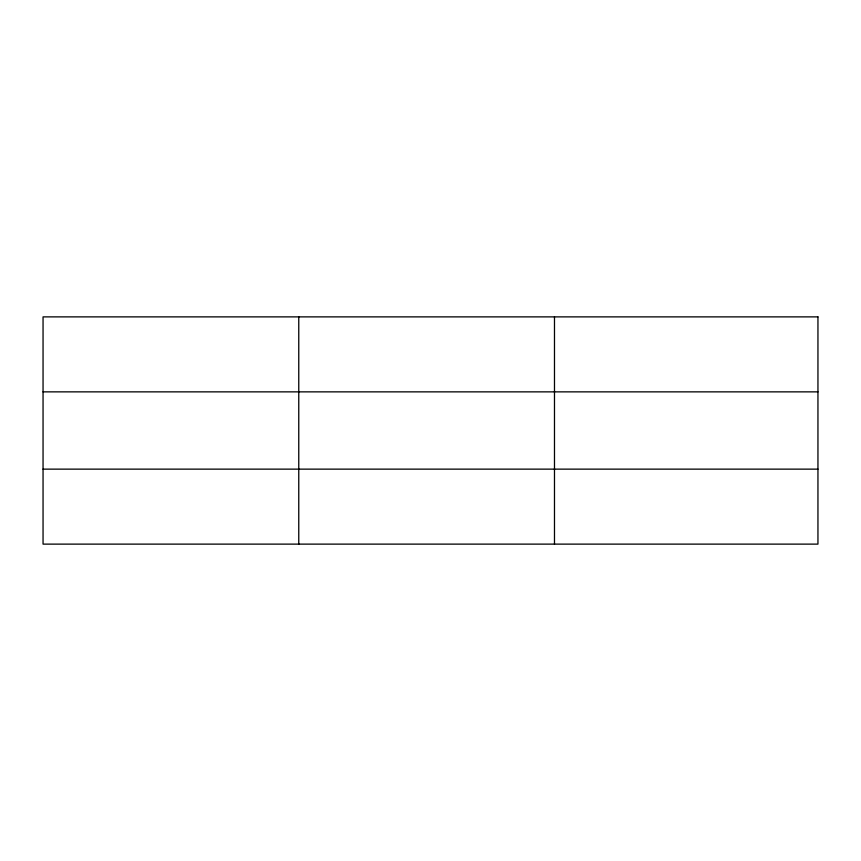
<?xml version="1.0" encoding="UTF-8"?>
<svg xmlns="http://www.w3.org/2000/svg" width="861" height="861" viewBox="0 0 861 861"><rect width="100%" height="100%" fill="white"/><g stroke="black" fill="none" stroke-linecap="round" stroke-linejoin="round"><path stroke-width="1.29" d="M298.767 544.12L298.767 316.88M554.484 544.12L554.484 316.88M43.05 391.863L817.95 391.863M43.05 469.137L817.95 469.137M817.95 316.88L817.95 544.12L43.05 544.12L43.05 316.88L817.95 316.88"/></g></svg>
